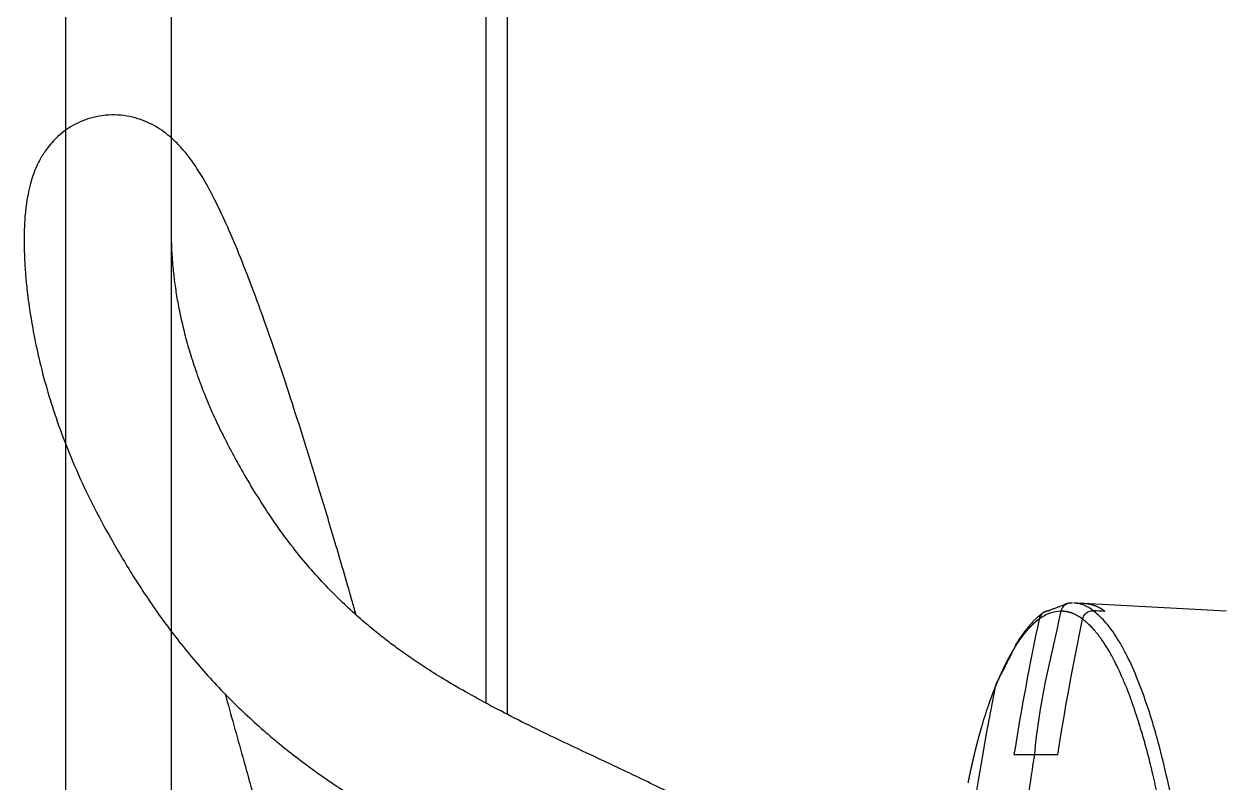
# Model space of a CAD drawing. Header units: millimetres. Extents: x -33000 to 294000, y 0 to 42408.
# Drawn here: x 194052.3 to 194166.2, y 18272.4 to 18344.2 of the extents above; entities that cross this region are included whole.
import ezdxf

# ---------------------------------------------------------------- set-up
doc = ezdxf.new("R2010")
doc.units = ezdxf.units.MM
doc.header["$LTSCALE"] = 50
doc.layers.add('arch', color=8, linetype='Continuous')

# ---------------------------------------------------------------- blocks, each defined once
blk = doc.blocks.new('A$C6CF502EC')
blk.add_line((-100, -104.01), (-86.49, -104.74))
for points, knots in [([(-98.08, -49), (-98.08, -52.19), (-98.02, -55.38), (-97.83, -60.12), (-97.76, -61.69), (-97.57, -64.81), (-97.35, -67.9), (-97.07, -70.92), (-96.83, -73.14), (-96.75, -73.88), (-96.58, -75.33), (-96.13, -78.94), (-95.59, -82.34), (-94.62, -87.41), (-94.08, -89.76), (-93.35, -92.42), (-93.2, -92.94), (-92.9, -93.94), (-92.74, -94.43), (-92.27, -95.85), (-91.95, -96.73), (-91.29, -98.37), (-90.95, -99.12), (-90.44, -100.15), (-90.26, -100.47), (-89.91, -101.09), (-89.73, -101.38), (-89.38, -101.93), (-89.11, -102.31), (-88.84, -102.65), (-88.66, -102.87), (-88.39, -103.19), (-88.11, -103.46), (-87.75, -103.79), (-87.57, -103.94), (-87.4, -104.06)], [0, 0, 0, 0, 0.125, 0.125, 0.1875, 0.1875, 0.25, 0.3125, 0.3125, 0.34375, 0.34375, 0.375, 0.5, 0.5, 0.625, 0.625, 0.65625, 0.65625, 0.6875, 0.6875, 0.75, 0.75, 0.8125, 0.8125, 0.84375, 0.84375, 0.875, 0.875, 0.90625, 0.921875, 0.921875, 0.9375, 0.96875, 0.96875, 1, 1, 1, 1]), ([(-96.9, -49), (-96.9, -49.04), (-96.9, -49.12), (-96.9, -49.24), (-96.9, -49.35), (-96.9, -49.47), (-96.9, -49.59), (-96.9, -49.71), (-96.9, -49.82), (-96.9, -49.94), (-96.9, -50.05), (-96.9, -50.17), (-96.9, -50.28), (-96.9, -50.4), (-96.9, -50.51), (-96.9, -50.63), (-96.9, -50.74), (-96.89, -50.86), (-96.89, -50.97), (-96.89, -51.08), (-96.89, -51.19), (-96.89, -51.31), (-96.89, -51.42), (-96.89, -51.53), (-96.89, -51.64), (-96.89, -51.75), (-96.88, -51.86), (-96.88, -51.97), (-96.88, -52.08), (-96.88, -52.19), (-96.88, -52.3), (-96.88, -52.41), (-96.88, -52.52), (-96.87, -52.62), (-96.87, -52.73), (-96.87, -52.84), (-96.87, -52.95), (-96.87, -53.05), (-96.87, -53.16), (-96.86, -53.26), (-96.86, -53.37), (-96.86, -53.48), (-96.86, -53.58), (-96.86, -53.68), (-96.85, -53.79), (-96.85, -53.89), (-96.85, -54), (-96.85, -54.1), (-96.85, -54.2), (-96.84, -54.3), (-96.84, -54.41), (-96.84, -54.51), (-96.84, -54.61), (-96.83, -54.71), (-96.83, -54.81), (-96.83, -54.91), (-96.83, -55.01), (-96.82, -55.11), (-96.82, -55.21), (-96.82, -55.31), (-96.82, -55.41), (-96.81, -55.51), (-96.81, -55.6), (-96.81, -55.7), (-96.81, -55.8), (-96.8, -55.89), (-96.8, -55.99), (-96.8, -56.09), (-96.79, -56.18), (-96.79, -56.28), (-96.79, -56.37), (-96.79, -56.47), (-96.78, -56.56), (-96.78, -56.66), (-96.78, -56.75), (-96.77, -56.84), (-96.77, -56.93), (-96.77, -57.03), (-96.76, -57.12), (-96.76, -57.21), (-96.76, -57.3), (-96.76, -57.39), (-96.75, -57.48), (-96.75, -57.57), (-96.75, -57.66), (-96.74, -57.75), (-96.74, -57.84), (-96.74, -57.93), (-96.73, -58.02), (-96.73, -58.11), (-96.73, -58.2), (-96.72, -58.28), (-96.72, -58.37), (-96.72, -58.46), (-96.71, -58.55), (-96.71, -58.63), (-96.71, -58.72), (-96.7, -58.8), (-96.7, -58.89), (-96.69, -58.97), (-96.69, -59.06), (-96.69, -59.14), (-96.68, -59.22), (-96.68, -59.31), (-96.68, -59.39), (-96.67, -59.47), (-96.67, -59.56), (-96.67, -59.64), (-96.63, -60.38), (-96.56, -61.79), (-96.44, -63.86), (-96.29, -65.95), (-96.13, -68.05), (-95.95, -70.03), (-95.77, -71.85), (-95.59, -73.5), (-95.4, -75.08), (-95.21, -76.6), (-95.01, -78.05), (-94.81, -79.43), (-94.6, -80.74), (-94.39, -81.99), (-94.18, -83.18), (-93.9, -84.71), (-93.53, -86.53), (-93.08, -88.55), (-92.63, -90.36), (-92.19, -91.98), (-91.75, -93.42), (-91.34, -94.7), (-90.94, -95.82), (-90.53, -96.88), (-90.11, -97.87), (-89.68, -98.8), (-89.27, -99.6), (-88.89, -100.29), (-88.56, -100.81), (-88.29, -101.22), (-88.07, -101.52), (-87.87, -101.8), (-87.68, -102.03), (-87.51, -102.23), (-87.34, -102.41), (-87.19, -102.58), (-87.06, -102.7), (-86.97, -102.79), (-86.91, -102.85), (-86.85, -102.9), (-86.79, -102.95), (-86.73, -103), (-86.68, -103.05), (-86.63, -103.09), (-86.58, -103.13), (-86.53, -103.17), (-86.48, -103.21), (-86.44, -103.24), (-86.41, -103.26), (-86.4, -103.27)], [0, 0, 0, 0, 0.001533, 0.003061, 0.004585, 0.006104, 0.007619, 0.00913, 0.010637, 0.012139, 0.013637, 0.015131, 0.01662, 0.018105, 0.019585, 0.021062, 0.022534, 0.024001, 0.025465, 0.026924, 0.028378, 0.029829, 0.031275, 0.032716, 0.034154, 0.035587, 0.037015, 0.03844, 0.03986, 0.041276, 0.042687, 0.044094, 0.045497, 0.046895, 0.04829, 0.049679, 0.051065, 0.052446, 0.053823, 0.055195, 0.056564, 0.057928, 0.059287, 0.060642, 0.061993, 0.06334, 0.064682, 0.06602, 0.067354, 0.068683, 0.070008, 0.071329, 0.072645, 0.073957, 0.075265, 0.076568, 0.077867, 0.079162, 0.080452, 0.081738, 0.08302, 0.084297, 0.085571, 0.086839, 0.088104, 0.089364, 0.09062, 0.091871, 0.093118, 0.094361, 0.0956, 0.096834, 0.098064, 0.099289, 0.10051, 0.101727, 0.10294, 0.104148, 0.105352, 0.106551, 0.107747, 0.108938, 0.110124, 0.111306, 0.112484, 0.113658, 0.114827, 0.115992, 0.117153, 0.118309, 0.119461, 0.120608, 0.121752, 0.122891, 0.124025, 0.125156, 0.126282, 0.127403, 0.128521, 0.129633, 0.130742, 0.131846, 0.132946, 0.134042, 0.135133, 0.13622, 0.137303, 0.138381, 0.139455, 0.166629, 0.194314, 0.222517, 0.251244, 0.280505, 0.304726, 0.328358, 0.351397, 0.373836, 0.395672, 0.416901, 0.437518, 0.457522, 0.476908, 0.495673, 0.534244, 0.570844, 0.605455, 0.638084, 0.668756, 0.697483, 0.724271, 0.749114, 0.778161, 0.805368, 0.830708, 0.854158, 0.875696, 0.889488, 0.90248, 0.914665, 0.926041, 0.935688, 0.945143, 0.954401, 0.963454, 0.967099, 0.970635, 0.97406, 0.977375, 0.980582, 0.983679, 0.986668, 0.989549, 0.992322, 0.994988, 0.997547, 1, 1, 1, 1]), ([(-81.84, -90.44), (-81.53, -88.54), (-80.93, -84.45), (-80.14, -77.96), (-79.45, -70.87), (-78.78, -61.07), (-78.59, -53.82), (-78.59, -49)], [0, 0, 0, 0, 0.134833, 0.290975, 0.468231, 0.645487, 1, 1, 1, 1]), ([(-17.53, -103.73), (-17.4, -104.18), (-16.72, -106.54), (-15.54, -110.58), (-14.09, -115.43), (-12.74, -119.8), (-11.55, -123.56), (-10.49, -126.77), (-9.53, -129.6), (-8.53, -132.43), (-7.42, -135.42), (-6.24, -138.4), (-5.08, -141.07), (-3.98, -143.35), (-2.96, -145.19), (-2.05, -146.59), (-1.21, -147.66), (-0.38, -148.57), (0.89, -149.64), (2.63, -150.57), (4.73, -151.1), (7.05, -150.98), (9.2, -150.18), (10.7, -149.08), (11.74, -147.92), (12.38, -146.9), (12.76, -146.14), (13.08, -145.35), (13.35, -144.48), (13.58, -143.48), (13.78, -142.25), (13.9, -140.79), (13.94, -139.15), (13.9, -137.52), (13.81, -136), (13.64, -134.29), (13.38, -132.31), (12.95, -129.84), (12.36, -127.18), (11.6, -124.42), (10.56, -121.27), (9.23, -117.87), (7.55, -114.28), (5.65, -110.75), (3.46, -107.07), (0.91, -103.27), (-2, -99.53), (-5.21, -96), (-8.62, -92.79), (-12.25, -89.83), (-16.25, -87.03), (-20.72, -84.31), (-25.41, -81.8), (-29.74, -79.66), (-33.55, -77.86), (-36.74, -76.37), (-39.57, -75.02), (-42.05, -73.79), (-44.03, -72.75), (-45.63, -71.87), (-46.9, -71.15), (-48.2, -70.36), (-49.7, -69.41), (-51.44, -68.23), (-53.4, -66.79), (-55.52, -65.06), (-57.81, -63.04), (-59.96, -60.98), (-61.35, -59.59), (-61.93, -59)], [0, 0, 0, 0, 0.002402, 0.012822, 0.022862, 0.031953, 0.041591, 0.049804, 0.057078, 0.065589, 0.075662, 0.087423, 0.100212, 0.112465, 0.124066, 0.134938, 0.14339, 0.151502, 0.160466, 0.167922, 0.176056, 0.184411, 0.191859, 0.199965, 0.206744, 0.21219, 0.217097, 0.223024, 0.230036, 0.23816, 0.247424, 0.260726, 0.274526, 0.287305, 0.299016, 0.309624, 0.327234, 0.346233, 0.366797, 0.388823, 0.410891, 0.441474, 0.471024, 0.500223, 0.53021, 0.561057, 0.591924, 0.620712, 0.647368, 0.671723, 0.697531, 0.724554, 0.751108, 0.776769, 0.796252, 0.814395, 0.830904, 0.84598, 0.860444, 0.869383, 0.878121, 0.886896, 0.897619, 0.910691, 0.92579, 0.943097, 0.962569, 0.984147, 1, 1, 1, 1]), ([(-72.31, -68.24), (-71.97, -68.6), (-70.8, -69.78), (-68.85, -71.74), (-66.44, -74.03), (-64.02, -76.17), (-61.39, -78.29), (-58.39, -80.47), (-55.25, -82.49), (-52.16, -84.27), (-49.47, -85.72), (-46.96, -86.98), (-44.72, -88.07), (-42.67, -89.05), (-40.64, -90), (-38.41, -91.05), (-35.89, -92.24), (-33.24, -93.54), (-30.63, -94.88), (-28.24, -96.18), (-26.13, -97.4), (-24.33, -98.52), (-22.81, -99.53), (-21.53, -100.44), (-20.36, -101.31), (-19.1, -102.31), (-17.71, -103.49), (-16.19, -104.89), (-14.64, -106.45), (-13.07, -108.18), (-11.43, -110.18), (-9.84, -112.35), (-8.38, -114.58), (-7.1, -116.68), (-5.99, -118.66), (-5, -120.55), (-4.1, -122.41), (-3.26, -124.35), (-2.53, -126.29), (-1.89, -128.21), (-1.37, -130.03), (-0.95, -131.8), (-0.62, -133.46), (-0.38, -134.99), (-0.23, -136.29), (-0.13, -137.34), (-0.08, -138.24), (-0.05, -139.08), (-0.05, -139.79), (-0.06, -140.19), (-0.05, -140.3), (-0.04, -140.31)], [0, 0, 0, 0, 0.0087569, 0.0291666, 0.0481263, 0.0655636, 0.082947, 0.1025636, 0.1244691, 0.140388, 0.1554253, 0.1689002, 0.1807908, 0.1910894, 0.2015427, 0.2137453, 0.2277044, 0.2434234, 0.2587888, 0.2734129, 0.2866866, 0.298605, 0.3091656, 0.3183675, 0.3268702, 0.3363666, 0.3485088, 0.3620438, 0.3769628, 0.3932545, 0.4107109, 0.4329158, 0.4538942, 0.4736599, 0.493506, 0.5119877, 0.5301413, 0.5492772, 0.569369, 0.5868021, 0.6046622, 0.6217005, 0.6376579, 0.6525469, 0.6667693, 0.677429, 0.689201, 0.7020371, 0.7156121, 0.7277434, 0.7360933, 0.7360933, 0.7360933, 0.7360933]), ([(-5.12, -96.18), (-5.67, -94.24), (-6.52, -91.21), (-7.38, -88.08), (-7.68, -87)], [0.95796098, 0.95796098, 0.95796098, 0.95796098, 0.96754744, 0.97248983, 0.97248983, 0.97248983, 0.97248983]), ([(-76.75, -92.82), (-76.74, -92.8), (-76.73, -92.75), (-76.71, -92.68), (-76.69, -92.61), (-76.67, -92.54), (-76.65, -92.47), (-76.63, -92.4), (-76.61, -92.33), (-76.59, -92.26), (-76.57, -92.19), (-76.55, -92.12), (-76.53, -92.05), (-76.51, -91.98), (-76.5, -91.92), (-76.48, -91.85), (-76.46, -91.78), (-76.44, -91.71), (-76.42, -91.65), (-76.41, -91.58), (-76.39, -91.51), (-76.37, -91.45), (-76.36, -91.38), (-76.34, -91.31), (-76.32, -91.25), (-76.3, -91.18), (-76.29, -91.12), (-76.27, -91.05), (-76.26, -90.99), (-76.24, -90.92), (-76.22, -90.86), (-76.21, -90.79), (-76.19, -90.73), (-76.18, -90.66), (-76.16, -90.6), (-76.15, -90.54), (-76.13, -90.48), (-76.12, -90.41), (-76.1, -90.35), (-76.09, -90.29), (-76.07, -90.23), (-76.06, -90.17), (-76.04, -90.1), (-76.03, -90.04), (-76.01, -89.98), (-76, -89.92), (-75.99, -89.86), (-75.97, -89.8), (-75.96, -89.74), (-75.95, -89.69), (-75.93, -89.63), (-75.92, -89.57), (-75.91, -89.51), (-75.89, -89.45), (-75.88, -89.4), (-75.87, -89.34), (-75.86, -89.28), (-75.84, -89.23), (-75.83, -89.17), (-75.81, -89.08), (-75.78, -88.94), (-75.74, -88.75), (-75.7, -88.57), (-75.66, -88.39), (-75.62, -88.21), (-75.59, -88.02), (-75.56, -87.88), (-75.54, -87.79), (-75.54, -87.77)], [0, 0, 0, 0, 0.0152, 0.030318, 0.045354, 0.060308, 0.075181, 0.089972, 0.104682, 0.119311, 0.133859, 0.148327, 0.162714, 0.17702, 0.191246, 0.205392, 0.219458, 0.233443, 0.247349, 0.261175, 0.274921, 0.288587, 0.302174, 0.31568, 0.329107, 0.342455, 0.355722, 0.36891, 0.382019, 0.395047, 0.407996, 0.420865, 0.433654, 0.446364, 0.458993, 0.471543, 0.484012, 0.496402, 0.508711, 0.520939, 0.533087, 0.545152, 0.557136, 0.569037, 0.580854, 0.592588, 0.604237, 0.615802, 0.627282, 0.638676, 0.649984, 0.661205, 0.67234, 0.683387, 0.694347, 0.705219, 0.716003, 0.726698, 0.737304, 0.74782, 0.782453, 0.816938, 0.851269, 0.885439, 0.919442, 0.953271, 0.986925, 1, 1, 1, 1]), ([(-81.84, -90.44), (-82.18, -90.44), (-82.9, -90.44), (-83.66, -90.44), (-84.06, -90.44)], [0, 0, 0, 0, 0.500003, 1, 1, 1, 1]), ([(-79.9, -90.44), (-80.05, -90.44), (-80.35, -90.44), (-80.99, -90.44), (-81.49, -90.44), (-81.84, -90.44)], [0, 0, 0, 0, 0.250002, 0.500003, 1, 1, 1, 1]), ([(-78.11, -96.84), (-78.1, -96.82), (-78.09, -96.78), (-78.06, -96.72), (-78.04, -96.66), (-78.02, -96.6), (-77.99, -96.55), (-77.97, -96.49), (-77.95, -96.43), (-77.93, -96.37), (-77.91, -96.32), (-77.88, -96.26), (-77.86, -96.2), (-77.84, -96.15), (-77.82, -96.09), (-77.8, -96.03), (-77.78, -95.98), (-77.76, -95.92), (-77.74, -95.87), (-77.72, -95.81), (-77.7, -95.76), (-77.68, -95.7), (-77.66, -95.65), (-77.64, -95.6), (-77.62, -95.54), (-77.6, -95.49), (-77.58, -95.44), (-77.56, -95.39), (-77.54, -95.34), (-77.53, -95.28), (-77.51, -95.23), (-77.49, -95.18), (-77.47, -95.13), (-77.46, -95.08), (-77.44, -95.03), (-77.42, -94.98), (-77.4, -94.91), (-77.37, -94.82), (-77.33, -94.71), (-77.29, -94.6), (-77.25, -94.48), (-77.22, -94.36), (-77.18, -94.25), (-77.14, -94.12), (-77.1, -94), (-77.06, -93.88), (-77.02, -93.75), (-76.98, -93.62), (-76.94, -93.49), (-76.9, -93.36), (-76.87, -93.23), (-76.83, -93.09), (-76.79, -92.96), (-76.76, -92.87), (-76.75, -92.82)], [0, 0, 0, 0, 0.016286, 0.032457, 0.048513, 0.064453, 0.080277, 0.095984, 0.111574, 0.127046, 0.1424, 0.157635, 0.172751, 0.187748, 0.202626, 0.217383, 0.23202, 0.246535, 0.26093, 0.275203, 0.289354, 0.303383, 0.31729, 0.331074, 0.344734, 0.358272, 0.371686, 0.384975, 0.398141, 0.411182, 0.424099, 0.436891, 0.449558, 0.462099, 0.474515, 0.486805, 0.49897, 0.526384, 0.554058, 0.58199, 0.61018, 0.638627, 0.667331, 0.696289, 0.725501, 0.754966, 0.784684, 0.814656, 0.844886, 0.875375, 0.906128, 0.937148, 0.968437, 1, 1, 1, 1]), ([(-80.04, -100.7), (-80.03, -100.69), (-80.01, -100.66), (-79.98, -100.62), (-79.96, -100.58), (-79.93, -100.54), (-79.91, -100.5), (-79.88, -100.45), (-79.86, -100.41), (-79.83, -100.37), (-79.81, -100.33), (-79.78, -100.28), (-79.75, -100.24), (-79.73, -100.19), (-79.7, -100.15), (-79.67, -100.1), (-79.65, -100.06), (-79.62, -100.01), (-79.6, -99.96), (-79.57, -99.92), (-79.54, -99.87), (-79.52, -99.82), (-79.49, -99.77), (-79.46, -99.72), (-79.43, -99.67), (-79.41, -99.62), (-79.38, -99.57), (-79.35, -99.52), (-79.32, -99.47), (-79.3, -99.42), (-79.27, -99.36), (-79.24, -99.31), (-79.21, -99.26), (-79.19, -99.2), (-79.16, -99.15), (-79.13, -99.09), (-79.09, -99.02), (-79.04, -98.91), (-78.98, -98.79), (-78.92, -98.67), (-78.86, -98.55), (-78.8, -98.42), (-78.75, -98.3), (-78.69, -98.18), (-78.64, -98.06), (-78.58, -97.95), (-78.53, -97.83), (-78.48, -97.71), (-78.43, -97.6), (-78.38, -97.49), (-78.33, -97.37), (-78.29, -97.26), (-78.24, -97.15), (-78.21, -97.08), (-78.2, -97.05)], [0, 0, 0, 0, 0.013221, 0.026502, 0.039843, 0.053243, 0.066704, 0.080225, 0.093805, 0.107445, 0.121145, 0.134905, 0.148724, 0.162604, 0.176542, 0.190541, 0.204599, 0.218716, 0.232894, 0.247131, 0.261429, 0.275787, 0.290206, 0.304686, 0.319227, 0.333829, 0.348494, 0.36322, 0.378008, 0.392859, 0.407772, 0.422749, 0.437789, 0.452892, 0.46806, 0.483291, 0.498587, 0.532403, 0.565681, 0.598421, 0.630624, 0.662289, 0.693415, 0.724002, 0.75405, 0.783557, 0.812522, 0.840944, 0.868822, 0.896155, 0.922941, 0.949178, 0.974865, 1, 1, 1, 1]), ([(-78.2, -97.05), (-78.21, -97.14), (-78.25, -97.26), (-78.33, -97.37), (-78.34, -97.39)], [0, 0, 0, 0, 0.780831, 1, 1, 1, 1]), ([(-82.28, -103.27), (-82.27, -103.26), (-82.25, -103.25), (-82.23, -103.23), (-82.2, -103.21), (-82.17, -103.19), (-82.14, -103.17), (-82.12, -103.15), (-82.09, -103.12), (-82.06, -103.1), (-82.04, -103.08), (-82.01, -103.06), (-81.98, -103.04), (-81.96, -103.01), (-81.93, -102.99), (-81.9, -102.97), (-81.88, -102.95), (-81.85, -102.92), (-81.82, -102.9), (-81.8, -102.88), (-81.77, -102.85), (-81.75, -102.83), (-81.72, -102.81), (-81.69, -102.78), (-81.67, -102.76), (-81.64, -102.73), (-81.62, -102.71), (-81.59, -102.68), (-81.57, -102.66), (-81.54, -102.64), (-81.52, -102.61), (-81.49, -102.58), (-81.47, -102.56), (-81.44, -102.53), (-81.42, -102.51), (-81.39, -102.48), (-81.37, -102.46), (-81.34, -102.43), (-81.32, -102.4), (-81.29, -102.38), (-81.27, -102.35), (-81.25, -102.32), (-81.22, -102.3), (-81.2, -102.27), (-81.17, -102.24), (-81.15, -102.22), (-81.13, -102.19), (-81.1, -102.16), (-81.08, -102.13), (-81.06, -102.11), (-81.03, -102.08), (-81.01, -102.05), (-80.99, -102.02), (-80.96, -102), (-80.94, -101.97), (-80.92, -101.94), (-80.89, -101.91), (-80.87, -101.88), (-80.85, -101.85), (-80.83, -101.83), (-80.8, -101.8), (-80.78, -101.77), (-80.76, -101.74), (-80.74, -101.71), (-80.71, -101.68), (-80.69, -101.65), (-80.67, -101.62), (-80.65, -101.59), (-80.63, -101.57), (-80.6, -101.54), (-80.58, -101.51), (-80.56, -101.48), (-80.54, -101.45), (-80.52, -101.42), (-80.5, -101.39), (-80.48, -101.36), (-80.46, -101.33), (-80.43, -101.3), (-80.41, -101.27), (-80.39, -101.24), (-80.37, -101.21), (-80.35, -101.18), (-80.33, -101.15), (-80.31, -101.12), (-80.29, -101.09), (-80.27, -101.06), (-80.25, -101.03), (-80.23, -101), (-80.21, -100.97), (-80.19, -100.94), (-80.17, -100.91), (-80.15, -100.88), (-80.13, -100.85), (-80.11, -100.82), (-80.09, -100.79), (-80.07, -100.76), (-80.05, -100.73), (-80.04, -100.71), (-80.04, -100.7)], [0, 0, 0, 0, 0.012036, 0.024037, 0.036004, 0.047938, 0.059837, 0.071702, 0.083533, 0.09533, 0.107093, 0.118822, 0.130518, 0.142179, 0.153807, 0.165402, 0.176962, 0.188489, 0.199983, 0.211443, 0.222869, 0.234262, 0.245622, 0.256948, 0.268241, 0.2795, 0.290726, 0.301919, 0.313079, 0.324205, 0.335298, 0.346357, 0.357384, 0.368377, 0.379337, 0.390264, 0.401158, 0.412018, 0.422846, 0.43364, 0.444401, 0.455129, 0.465824, 0.476485, 0.487113, 0.497708, 0.508269, 0.518797, 0.52929, 0.53975, 0.550175, 0.560567, 0.570924, 0.581246, 0.591535, 0.601788, 0.612007, 0.622191, 0.63234, 0.642454, 0.652533, 0.662577, 0.672586, 0.682559, 0.692497, 0.702399, 0.712265, 0.722096, 0.731891, 0.741649, 0.751372, 0.761059, 0.77071, 0.780324, 0.789902, 0.799444, 0.808949, 0.818417, 0.827849, 0.837244, 0.846603, 0.855924, 0.865209, 0.874456, 0.883667, 0.89284, 0.901976, 0.911075, 0.920137, 0.929161, 0.938148, 0.947097, 0.956008, 0.964882, 0.973718, 0.982517, 0.991277, 1, 1, 1, 1]), ([(-80.03, -100.7), (-80.05, -100.81), (-80.11, -100.96), (-80.2, -101.09), (-80.24, -101.13)], [0, 0, 0, 0, 0.660109, 1, 1, 1, 1]), ([(-86.4, -103.27), (-86.45, -103.5), (-86.58, -103.71), (-86.94, -104), (-87.17, -104.08), (-87.4, -104.06)], [0, 0, 0, 0, 0.5, 0.5, 1, 1, 1, 1]), ([(-86.4, -103.27), (-86.39, -103.28), (-86.37, -103.29), (-86.34, -103.31), (-86.31, -103.33), (-86.29, -103.35), (-86.25, -103.38), (-86.22, -103.4), (-86.19, -103.42), (-86.16, -103.44), (-86.12, -103.46), (-86.09, -103.49), (-86.05, -103.51), (-86.01, -103.53), (-85.97, -103.56), (-85.93, -103.58), (-85.84, -103.63), (-85.72, -103.69), (-85.58, -103.76), (-85.47, -103.81), (-85.39, -103.84), (-85.33, -103.86), (-85.27, -103.87), (-85.22, -103.89), (-85.17, -103.91), (-85.12, -103.92), (-85.07, -103.93), (-85.02, -103.95), (-84.96, -103.96), (-84.91, -103.97), (-84.86, -103.98), (-84.81, -103.98), (-84.76, -103.99), (-84.71, -104), (-84.65, -104), (-84.6, -104.01), (-84.55, -104.01), (-84.5, -104.02), (-84.45, -104.02), (-84.39, -104.02), (-84.36, -104.02), (-84.34, -104.02)], [0, 0, 0, 0, 0.012819, 0.026179, 0.040082, 0.054527, 0.069514, 0.085044, 0.101116, 0.117732, 0.134892, 0.152595, 0.170841, 0.189632, 0.208968, 0.228848, 0.249273, 0.337079, 0.408016, 0.46205, 0.499158, 0.524171, 0.549188, 0.574209, 0.599233, 0.624261, 0.649293, 0.674328, 0.699366, 0.724407, 0.749451, 0.774498, 0.799547, 0.824598, 0.849651, 0.874706, 0.899762, 0.92482, 0.949879, 0.974939, 1, 1, 1, 1]), ([(-84.34, -104.02), (-84, -104.01), (-83.48, -103.92), (-82.79, -103.61), (-82.45, -103.39), (-82.28, -103.27)], [0, 0, 0, 0, 0.5, 0.75, 1, 1, 1, 1]), ([(-82.68, -103.88), (-82.66, -103.87), (-82.47, -103.72), (-82.33, -103.5), (-82.28, -103.27)], [0, 0, 0, 0, 0.059174, 1, 1, 1, 1]), ([(-88.52, -104), (-88.51, -104.01), (-88.49, -104.02), (-88.47, -104.04), (-88.44, -104.06), (-88.41, -104.08), (-88.39, -104.1), (-88.36, -104.11), (-88.34, -104.13), (-88.31, -104.15), (-88.28, -104.17), (-88.26, -104.18), (-88.23, -104.2), (-88.21, -104.22), (-88.18, -104.23), (-88.15, -104.25), (-88.13, -104.26), (-88.1, -104.28), (-88.07, -104.29), (-88.05, -104.31), (-88.02, -104.32), (-87.99, -104.34), (-87.97, -104.35), (-87.94, -104.37), (-87.91, -104.38), (-87.89, -104.39), (-87.86, -104.41), (-87.83, -104.42), (-87.81, -104.43), (-87.78, -104.44), (-87.75, -104.46), (-87.73, -104.47), (-87.7, -104.48), (-87.67, -104.49), (-87.64, -104.5), (-87.62, -104.51), (-87.59, -104.52), (-87.56, -104.53), (-87.53, -104.54), (-87.51, -104.55), (-87.48, -104.56), (-87.45, -104.57), (-87.42, -104.58), (-87.4, -104.59), (-87.37, -104.6), (-87.34, -104.61), (-87.31, -104.61), (-87.29, -104.62), (-87.26, -104.63), (-87.23, -104.64), (-87.2, -104.64), (-87.17, -104.65), (-87.15, -104.66), (-87.12, -104.66), (-87.09, -104.67), (-87.06, -104.67), (-87.03, -104.68), (-87.01, -104.68), (-86.98, -104.69), (-86.95, -104.69), (-86.92, -104.7), (-86.89, -104.7), (-86.86, -104.71), (-86.84, -104.71), (-86.81, -104.71), (-86.78, -104.72), (-86.75, -104.72), (-86.72, -104.72), (-86.69, -104.72), (-86.66, -104.73), (-86.64, -104.73), (-86.63, -104.73), (-86.63, -104.73)], [0, 0, 0, 0, 0.014404, 0.028808, 0.043213, 0.057619, 0.072026, 0.086433, 0.100841, 0.11525, 0.12966, 0.14407, 0.158481, 0.172893, 0.187305, 0.201718, 0.216132, 0.230546, 0.244961, 0.259376, 0.273792, 0.288209, 0.302626, 0.317043, 0.331462, 0.345881, 0.3603, 0.37472, 0.38914, 0.403561, 0.417983, 0.432405, 0.446827, 0.46125, 0.475674, 0.490098, 0.504523, 0.518948, 0.533374, 0.5478, 0.562227, 0.576654, 0.591082, 0.605511, 0.61994, 0.63437, 0.6488, 0.66323, 0.677662, 0.692094, 0.706526, 0.720959, 0.735393, 0.749827, 0.764262, 0.778697, 0.793133, 0.80757, 0.822007, 0.836445, 0.850884, 0.865323, 0.879763, 0.894203, 0.908645, 0.923087, 0.937529, 0.951972, 0.966416, 0.980861, 0.995307, 1, 1, 1, 1])]:
    blk.add_open_spline(points, degree=3, knots=knots)
for points, degree in [([(-78.11, -96.84), (-74.93, -81.13), (-73.46, -65.06), (-73.51, -49)], 3), ([(-84.06, -90.44), (-84.73, -94.74), (-85.51, -99.02), (-86.4, -103.27)], 3), ([(-84.34, -104.02), (-83.41, -99.71), (-82.18, -94.99), (-81.84, -90.44)], 3), ([(-82.28, -103.27), (-81.38, -99.01), (-80.59, -94.74), (-79.9, -90.44)], 3), ([(-31.86, -248), (-31.86, -94.26)], 1), ([(-29.86, -95.31), (-29.86, -248)], 1), ([(-80.25, -101.15), (-78.33, -97.36)], 1), ([(-78.34, -97.39), (-78.26, -97.18)], 1), ([(-78.2, -97.05), (-78.17, -96.98), (-78.14, -96.91), (-78.11, -96.84)], 3), ([(-82.6, -103.83), (-81.39, -102.93), (-80.24, -101.13)], 2), ([(-88.52, -104), (-88.14, -104.02), (-87.77, -104.04), (-87.4, -104.06)], 3), ([(-87.4, -104.06), (-86.89, -104.51), (-86.25, -104.75), (-85.59, -104.78)], 3), ([(-86.65, -104.73), (-85.58, -104.78)], 1), ([(-85.43, -104.78), (-85.21, -104.82), (-84.69, -104.71), (-84.4, -104.25), (-84.34, -104.02)], 3), ([(-85.43, -104.78), (-85.22, -104.78), (-85.01, -104.76), (-84.79, -104.72)], 3), ([(-85.02, -104.75), (-82.66, -103.87)], 1), ([(-83.28, -104.06), (-83.07, -104.07), (-82.85, -104.01), (-82.68, -103.88)], 3)]:
    blk.add_open_spline(points, degree=degree)

msp = doc.modelspace()

# ---------------------------------------------------------------- linework, layer by layer
at = {"layer": 'arch'}
for p, q in [((194056.21, 18669.6), (194056.21, 16279.6)), ((194066.21, 18659.6), (194066.21, 16289.6))]:
    msp.add_line(p, q, dxfattribs=at)

# ---------------------------------------------------------------- block references
at = {"layer": 'arch', "rotation": 180}
msp.add_blockref('A$C6CF502EC', (194066.21, 18184.6), dxfattribs=at)

doc.saveas('drawing.dxf')
